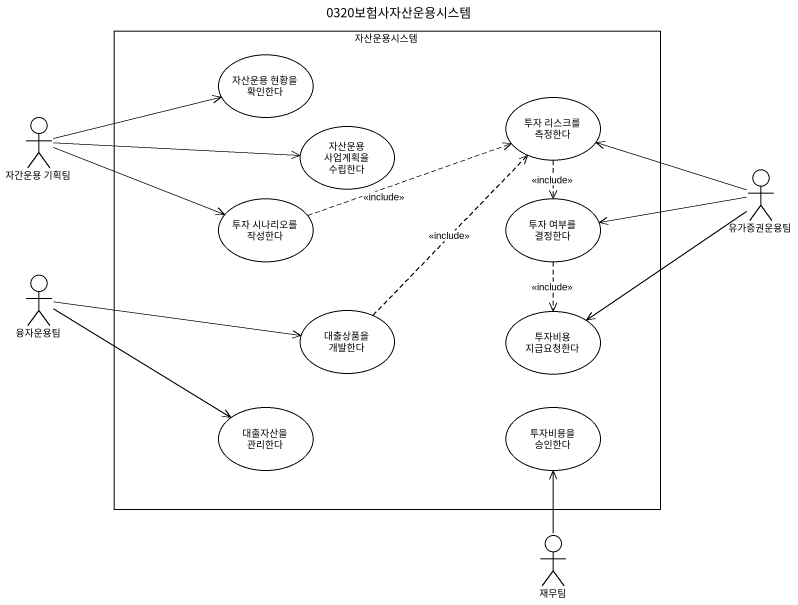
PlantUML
@startuml
title 0320보험사자산운용시스템
rectangle 자산운용시스템 {
  usecase "자산운용 현황을 확인한다" as 자산운용_현황을_확인한다
  usecase "투자 리스크를 측정한다" as 투자_리스크를_측정한다
  usecase "자산운용 사업계획을 수립한다" as 자산운용_사업계획을_수립한다
  usecase "투자 시나리오를 작성한다" as 투자_시나리오를_작성한다
  usecase "투자 여부를 결정한다" as 투자_여부를_결정한다
  usecase "대출상품을 개발한다" as 대출상품을_개발한다
  usecase "투자비용 지급요청한다" as 투자비용_지급요청한다
  usecase "대출자산을 관리한다" as 대출자산을_관리한다
  usecase "투자비용을 승인한다" as 투자비용을_승인한다
}
actor "자간운용 기획팀" as 자간운용_기획팀
actor 유가증권운용팀
actor 융자운용팀
actor 재무팀
자간운용_기획팀 -right-> 자산운용_현황을_확인한다
자간운용_기획팀 -right-> 자산운용_사업계획을_수립한다
자간운용_기획팀 -right-> 투자_시나리오를_작성한다
투자_리스크를_측정한다 ..> 투자_여부를_결정한다 : <<include>>
투자_시나리오를_작성한다 .right.> 투자_리스크를_측정한다 : <<include>>
투자_여부를_결정한다 ..> 투자비용_지급요청한다 : <<include>>
유가증권운용팀 -left-> 투자_리스크를_측정한다
유가증권운용팀 -left-> 투자_여부를_결정한다
유가증권운용팀 --> 투자비용_지급요청한다
융자운용팀 -right-> 대출상품을_개발한다
융자운용팀 -right-> 대출자산을_관리한다
대출상품을_개발한다 .up.> 투자_리스크를_측정한다 : <<include>>
재무팀 -up-> 투자비용을_승인한다
@enduml
